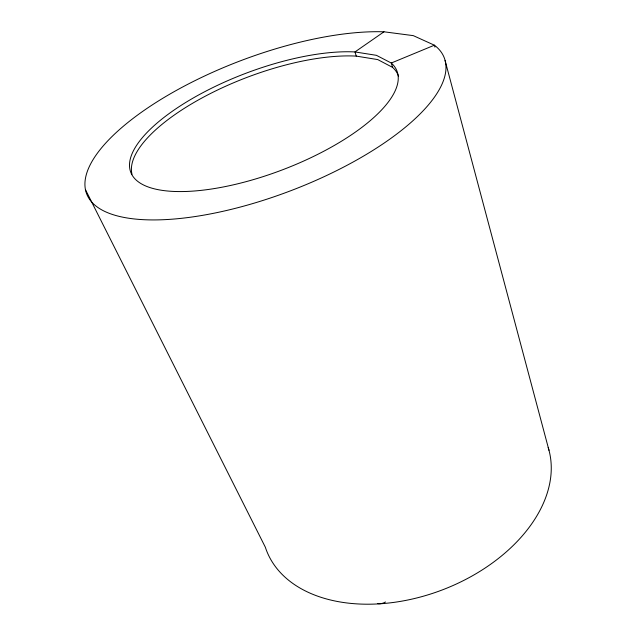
<?xml version="1.0" encoding="UTF-8"?>
<svg xmlns="http://www.w3.org/2000/svg" width="636" height="636" viewBox="0 0 636 636"><rect width="100%" height="100%" fill="white"/><g stroke="black" fill="none" stroke-linecap="round" stroke-linejoin="round"><path stroke-width="0.95" d="M383.993 31.8A191.301 69.658 -20.8 0 0 96.338 154.675A191.301 69.658 -20.8 0 0 265.498 199.625A191.301 69.658 -20.8 0 0 434.412 45.196L413.297 35.64L383.993 31.8L354.968 51.937A142.408 51.619 -20.8 0 0 139.523 141.216A142.408 51.619 -20.8 0 0 259.361 177.81A142.408 51.619 -20.8 0 0 391.275 63.028L434.412 45.196L434.929 47.112M131.994 174.224A142.059 51.985 -20.8 0 1 205.961 95.837A142.059 51.985 -20.8 0 1 356.279 56.111L377.736 59.585L392.571 67.384A142.059 51.985 -20.8 0 1 398.597 76.455M85.375 189.496L265.331 547.191A150.017 99.534 -20.8 0 0 436.773 591.949A150.017 99.534 -20.8 0 0 548.184 447.498M356.279 56.111L354.968 51.937L376.44 55.332L391.275 63.028L392.571 67.384M445.057 60.468L548.987 450.304M385.48 601.974A8.968 6.527 -24.8 0 1 377.498 603.548"/></g></svg>
